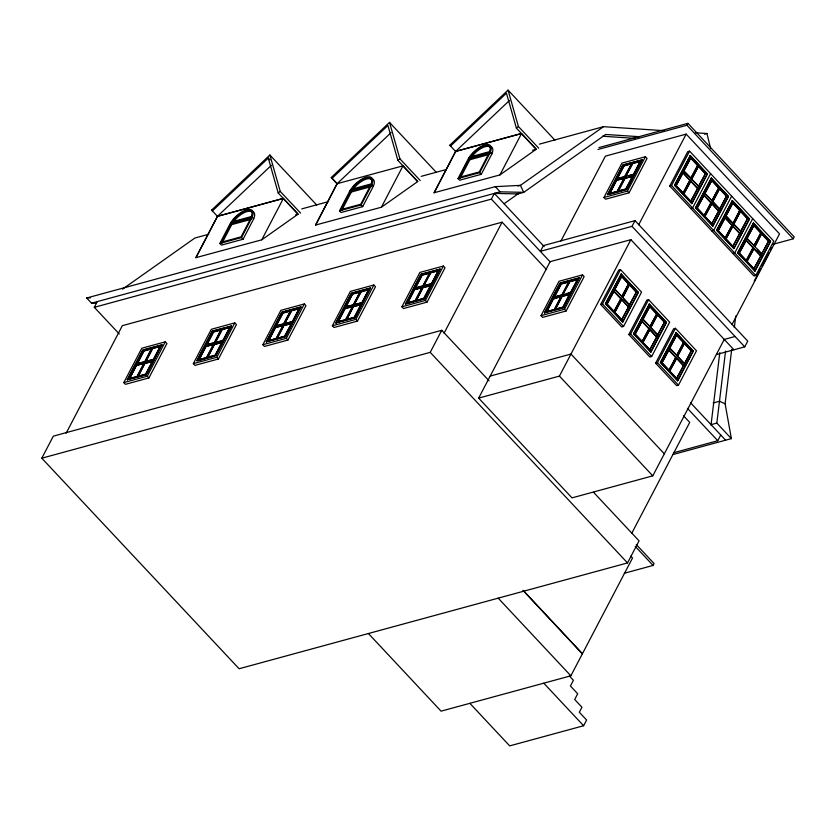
<?xml version="1.0" encoding="UTF-8"?>
<svg xmlns="http://www.w3.org/2000/svg" width="836" height="836" viewBox="0 0 836 836"><rect width="100%" height="100%" fill="white"/><g stroke="black" fill="none" stroke-linecap="round" stroke-linejoin="round"><path stroke-width="1.25" d="M711.06 424.657L719.796 352.625M672.74 454.596L731.375 438.618L716.828 423.089L725.564 351.068M731.375 438.618L725.105 403.798L731.688 349.552M734.342 327.587L735.753 315.966M195.896 257.666L217.475 216.305L283.268 198.383L298.076 214.162L261.762 239.817L195.896 257.666L217.475 216.305L271.428 165.267M315.611 225.145L337.117 183.701L391.07 132.663M434.135 192.844L455.641 151.41L509.594 100.362M219.858 243.443L230.496 223.055A15.8 6.803 -43.2 0 1 246.693 209.784A15.8 6.803 -43.2 0 1 252.127 217.161L230.496 223.055L252.138 217.172L253.705 218.844L243.067 239.232L221.425 245.115L219.858 243.443L241.499 237.56L252.138 217.172M221.258 242.241L230.903 223.766L250.737 218.374L251.542 219.231L231.708 224.623L222.062 243.109L221.258 242.241L241.092 236.86L250.737 218.374M261.762 239.817L283.341 198.456M381.404 207.213L402.983 165.852L337.117 183.701L315.538 225.062L381.404 207.213L417.707 181.569L402.91 165.779M339.5 210.839L350.138 190.451A15.8 6.803 -43.2 0 1 366.346 177.18A15.8 6.803 -43.2 0 1 371.769 184.557L373.347 186.24L362.709 206.628L341.067 212.511L339.5 210.839L361.142 204.956L371.79 184.568L373.358 186.24A15.8 6.803 -43.2 0 0 372.323 178.82M340.9 209.637L350.545 191.162L370.39 185.77L360.744 204.256L340.9 209.637L341.715 210.505L351.35 192.019L371.194 186.627M455.641 151.41L434.062 192.761L499.928 174.912L536.231 149.268L521.434 133.478L455.641 151.41L521.424 133.582M468.662 158.15L490.304 152.267L491.871 153.939L481.233 174.337L459.591 180.21L458.023 178.549L468.662 158.15A15.8 6.803 -43.2 0 1 484.859 144.889A15.8 6.803 -43.2 0 1 490.293 152.256M469.069 158.861L459.424 177.347L479.258 171.955L488.903 153.469L469.069 158.861L469.874 159.728L488.475 154.67M460.228 178.204L469.874 159.728M458.023 178.549L479.665 172.665L490.304 152.267L491.871 153.939A15.8 6.803 -43.2 0 0 490.847 146.53M499.928 174.912L521.507 133.561M119.255 333.961L94.301 307.324L97.3 301.597M593.518 492.268L639.049 540.861L627.522 562.921L239.106 668.758L41.8 458.201L53.337 436.141L441.742 330.293L489.06 380.798M66.138 433.205L122.349 325.664L502.112 222.177L546.566 269.62M123.791 382.606L141.796 348.236L165.288 341.83L166.907 343.554L148.902 377.935L125.41 384.341L123.791 382.606L147.282 376.21L165.288 341.83M127.239 379.659L146.499 374.685L127.239 379.659L142.789 349.97L161.85 344.777L147.094 373.546M127.438 379.878L142.987 350.19L162.048 344.996M143.688 363.409L135.965 365.51L136.968 363.608L153.625 359.47L159.833 347.609M143.991 363.733L137.219 376.67L129.496 378.771L143.844 350.775L151.567 348.664L144.994 361.821L136.968 363.608M129.496 378.771L136.268 365.834M137.271 363.932L144.043 350.995L151.776 348.884M129.287 378.551L137.02 376.451L143.792 363.514M144.795 361.601L151.567 348.664M135.965 365.51L152.622 361.382L145.851 374.319L138.118 376.419L144.691 363.263M145.892 361.58L152.674 348.643L160.198 346.313L152.465 348.424L145.694 361.361L153.625 359.47M138.118 376.419L144.9 363.482L152.622 361.382M152.319 361.058L153.322 359.146M137.919 376.2L145.642 374.1L160.198 346.313M146.3 374.465L161.85 344.777M193.325 363.66L211.33 329.29L234.811 322.884L236.431 324.608L218.426 358.989L194.934 365.395L193.325 363.66L216.806 357.265L234.811 322.884M196.763 360.713L212.313 331.025L231.572 326.05L212.522 331.244L196.972 360.933L215.824 355.519L231.373 325.831M213.222 344.463L205.489 346.564L206.492 344.662L223.149 340.524L229.357 328.663M213.525 344.787L206.743 357.724L199.02 359.825L213.368 331.829L221.091 329.718L214.518 342.875L206.492 344.662M199.02 359.825L205.792 346.888M206.795 344.986L213.567 332.038L221.3 329.938M198.822 359.605L206.544 357.505L213.316 344.568M214.319 342.655L221.091 329.718M205.489 346.564L222.146 342.436L215.374 355.373L207.652 357.474L214.225 344.317M215.427 342.635L222.198 329.697L229.722 327.367L222 329.478L215.124 342.311M207.652 357.474L214.424 344.536L222.146 342.436M221.843 342.112L222.846 340.2M207.443 357.254L215.165 355.154L229.722 327.367M230.976 327.19L215.824 355.519M262.849 344.714L280.854 310.344L304.346 303.938L305.955 305.662L287.95 340.043L264.458 346.449L262.849 344.714L286.34 338.319L304.346 303.938M266.287 341.767L281.836 312.079L300.897 306.885L285.546 336.793L266.287 341.767L285.348 336.574L300.897 306.885M266.496 341.987L282.045 312.298L301.096 307.105M282.746 325.507L275.023 327.618L276.016 325.706L292.673 321.578L299.246 308.421L291.524 310.532L284.742 323.469M275.326 327.942L268.544 340.879L282.892 312.883L290.625 310.773L283.749 323.605M276.016 325.706L283.101 313.092L290.823 310.992M268.346 340.66L276.068 338.559L282.85 325.622M283.843 323.71L290.625 310.773M276.841 337.692L283.049 325.831M283.791 336.72L276.967 338.308L283.749 325.371M277.176 338.528L283.947 325.591L291.68 323.48L275.023 327.618M284.648 323.365L291.722 310.741L299.455 308.641M291.377 323.166L292.37 321.254M276.967 338.308L284.7 336.208L299.246 308.421M291.106 324.567L284.7 336.208M332.373 325.768L350.378 291.398L373.87 284.992L375.489 286.717L357.474 321.097L333.992 327.503L332.373 325.768L355.864 319.373L373.87 284.992M335.821 322.821L351.371 293.133L370.421 287.939L355.081 317.847L335.821 322.821L354.872 317.628L370.421 287.939M336.02 323.041L351.569 293.352L370.63 288.159M352.269 306.561L344.547 308.672L345.55 306.76L362.197 302.632L368.77 289.475L361.047 291.586L354.276 304.523M352.573 306.885L345.801 319.822L338.068 321.933L352.426 293.938L360.149 291.827L353.576 304.983L345.55 306.76M338.068 321.933L344.85 308.996M345.843 307.084L352.625 294.147L360.347 292.046M337.869 321.714L345.592 319.613L352.374 306.676M360.149 291.827L353.273 304.659M344.547 308.672L361.204 304.534L354.422 317.481L346.7 319.582L353.273 306.425M346.7 319.582L353.471 306.645L361.204 304.534M354.171 304.409L361.246 291.795L368.979 289.695M346.501 319.362L354.224 317.262L368.77 289.475M401.897 306.822L419.902 272.442L443.393 266.047L445.013 267.771L427.008 302.151L403.516 308.547L401.897 306.822L425.388 300.427L443.393 266.047M440.154 269.213L421.093 274.407L405.544 304.095L420.895 274.187L440.154 269.213L424.604 298.901L406.735 303.771M421.793 287.615L414.071 289.726L415.074 287.814L431.731 283.686M422.096 287.939L415.325 300.876L407.602 302.987L421.95 274.992L429.871 273.1M407.602 302.987L414.374 290.05M428.774 273.403L422.149 275.201L415.377 288.138L423.1 286.037L429.307 274.177M407.393 302.768L415.126 300.667L421.898 287.73M422.901 285.818L429.673 272.881M414.071 289.726L430.728 285.588L423.956 298.525L416.224 300.636L422.797 287.48M423.8 285.578L430.571 272.64L438.304 270.53L432.296 282.61M416.224 300.636L423.006 287.699L430.728 285.588M438.503 270.749L430.78 272.849L423.695 285.463M430.425 285.264L431.428 283.362M416.025 300.417L423.747 298.316L438.304 270.53M405.345 303.876L424.395 298.682L439.955 268.993M94.301 307.324L491.369 199.125L494.358 193.398L517.965 193.921M41.8 458.201L430.216 352.353L441.742 330.293M444.083 333.177L502.112 222.177M735.063 336.48L724.248 339.426L652.78 475.851L572.002 497.869L478.652 398.114L550.109 261.678L630.887 239.671L733.935 349.782M560.914 241.04L605.389 156.133L686.168 134.115L779.528 233.871L732.043 324.525M541.028 315.653L559.033 281.272L582.525 274.877L584.145 276.601L566.139 310.982L542.648 317.377L541.028 315.653L564.519 309.247L582.525 274.877M603.937 197.495L621.942 163.114L645.434 156.719L647.043 158.443L629.038 192.813L605.546 199.219L603.937 197.495L627.418 191.089L645.434 156.719M544.476 312.706L560.026 283.017L579.087 277.824L563.736 307.732L544.476 312.706L563.537 307.512L579.087 277.824M544.675 312.925L560.225 283.226L579.285 278.043M642.184 159.875L623.133 165.068L607.584 194.757L622.924 164.859L642.184 159.875L626.634 189.563L608.775 194.433M553.348 310.01L546.525 311.598L561.081 283.812L569.013 281.931L562.231 294.868L554.508 296.968L570.863 292.516L577.634 279.579L569.713 281.471L562.931 294.408L562.032 294.648L568.804 281.711M546.734 311.818L553.505 298.88L560.935 296.446M554.508 296.968L561.28 284.031L569.013 281.931M623.834 178.287L616.111 180.388L617.104 178.486L633.761 174.358L640.334 161.202L632.612 163.302L625.83 176.239L624.931 176.49L631.713 163.553L624.826 176.386M624.137 178.611L617.355 191.548L609.632 193.649L623.98 165.653L631.713 163.553M609.632 193.649L616.414 180.712M631.912 163.762L624.189 165.873L617.104 178.486M546.525 311.598L554.258 309.498L561.029 296.561M555.02 308.63L561.238 296.77M553.505 298.88L569.556 294.094L563.088 307.355L555.156 309.247L561.928 296.31M609.434 193.44L617.156 191.329L623.938 178.392L624.837 178.152L618.055 191.089L625.986 189.197L632.758 176.26L616.111 180.388M555.355 309.466L562.137 296.529L569.859 294.418M577.634 279.579L569.912 281.68L562.827 294.293M618.264 191.308L625.035 178.361L632.758 176.26M640.533 161.411L632.81 163.522L625.736 176.135M569.556 294.094L570.56 292.192M555.156 309.247L562.879 307.146L577.436 279.36M632.455 175.936L633.458 174.034M618.055 191.089L625.788 188.978L640.334 161.202M607.375 194.548L626.436 189.354L641.985 159.666M635.005 220.641L543.41 245.606L540.411 251.322L632.006 226.357L635.005 220.641L747.75 341.119L744.751 346.835L716.536 354.527M597.98 149.477L686.92 125.243L687.923 123.341L794.2 236.912L793.197 238.814L773.164 244.279M478.652 398.114L559.43 376.095L630.887 239.671M638.694 224.769L686.168 134.115M600.676 304.461L618.692 270.091L620.49 269.6L641.546 292.098L623.541 326.468L621.733 326.96L600.676 304.461L602.484 303.97L620.49 269.6M605.473 303.813L621.252 274.062L638.328 292.318L622.778 322.006L605.473 303.813L621.252 274.062M620.887 298.619L614.105 311.556L606.957 304.22L615.077 289.277L629.727 304.941L621.618 319.875L614.69 312.476L621.806 299.445M621.994 296.675L614.732 289.371L621.733 276.371L628.662 283.77L621.88 296.707L622.695 297.574L629.466 284.637L636.395 292.036L621.618 319.875M606.957 304.22L621.733 276.371M669.751 186.01L687.756 151.629L689.554 151.138L773.77 241.134L755.765 275.504L753.967 275.995L669.751 186.01L671.548 185.519L689.554 151.138M674.537 185.352L690.317 155.6L707.392 173.857L691.842 203.545L674.537 185.352L690.317 155.6M698.792 186.48L691.529 179.176L698.53 166.176L705.459 173.574L690.682 201.424L683.754 194.025L690.755 181.025L689.951 180.158L683.179 193.095L676.021 185.759L683.137 172.728L697.799 188.393L698.792 186.48L683.796 170.91L691.058 178.225M683.796 170.91L690.797 157.91L697.726 165.319L690.954 178.256M676.021 185.759L690.797 157.91M613.885 311.619L621.002 298.588M621.66 296.77L628.662 283.77M629.466 284.637L622.81 297.543M614.69 312.476L621.691 299.476M682.949 193.158L690.066 180.127M690.724 178.308L697.726 165.319M683.754 194.025L690.87 180.994M691.759 179.113L698.53 166.176M623.332 298.556L629.393 305.035L636.395 292.036M622.559 322.069L638.328 292.318M690.682 201.424L697.799 188.393M698.457 186.574L705.459 173.574M691.623 203.608L707.392 173.857M710.61 173.637L692.605 208.018L690.797 208.509M628.808 334.515L646.813 300.134L648.611 299.643L669.667 322.142L651.662 356.523L649.854 357.014L628.808 334.515L630.605 334.024L648.611 299.643M695.594 207.85L711.373 178.099L728.449 196.356L712.899 226.044L695.594 207.85L711.373 178.099M718.646 208.154L712.585 201.675L719.587 188.675L726.515 196.073L711.739 223.923L704.811 216.514L711.812 203.524L711.008 202.657L704.225 215.594L697.078 208.258L704.194 195.227L718.845 210.891L719.848 208.979L704.852 193.409L712.115 200.724M704.852 193.409L711.854 180.409L718.782 187.807L712 200.755M697.078 208.258L711.854 180.409M633.594 333.867L649.373 304.116L666.449 322.362L650.899 352.05L633.594 333.867L649.373 304.116M649.008 328.663L642.236 341.6L635.078 334.264L643.197 319.331L657.848 334.996L649.739 349.929L642.811 342.53L649.927 329.499M650.115 326.73L642.853 319.425L649.854 306.425L656.782 313.824L650.011 326.761L650.816 327.628L657.587 314.691L664.515 322.09L649.739 349.929M635.078 334.264L649.854 306.425M704.006 215.657L711.122 202.625M711.781 200.807L718.782 187.807M704.811 216.514L711.927 203.493M712.815 201.612L719.587 188.675M642.006 341.663L649.123 328.642M649.781 326.824L656.782 313.824M657.848 334.996L650.586 327.681L657.587 314.691M642.811 342.53L649.812 329.53M711.739 223.923L718.845 210.891M726.515 196.073L719.848 208.979M712.669 226.107L728.449 196.356M657.514 335.09L664.515 322.09M731.667 196.136L713.662 230.506L711.854 230.997M650.68 352.113L666.449 322.362M716.651 230.349L732.42 200.598L749.505 218.854L733.956 248.543L716.651 230.349L732.42 200.598M740.905 231.478L733.642 224.173L740.644 211.174L747.562 218.572L732.785 246.411L725.867 239.012L732.869 226.013L732.064 225.156L725.282 238.093L718.134 230.757L725.251 217.726L739.902 233.39L740.905 231.478L725.909 215.907L731.97 222.386M725.909 215.907L732.911 202.908L739.839 210.306L733.057 223.243M718.134 230.757L732.911 202.908M655.612 363.169L673.617 328.788L675.425 328.297L696.482 350.796L678.466 385.166L676.669 385.657L655.612 363.169L657.42 362.678L675.425 328.297M725.052 238.155L732.169 225.124M739.839 210.306L733.172 223.212M660.409 362.51L676.178 332.759L693.263 351.015L677.714 380.704L660.409 362.51L676.178 332.759M725.867 239.012L732.984 225.992M733.862 224.111L740.644 211.174M675.822 357.317L669.04 370.254L661.893 362.918L669.009 349.887L683.66 365.551L684.663 363.639L669.667 348.069L676.93 355.384M669.667 348.069L676.669 335.069L683.597 342.467L676.815 355.404L677.63 356.272L684.402 343.335L691.33 350.733L676.554 378.583L669.626 371.174L676.742 358.153M661.893 362.918L676.669 335.069M732.785 246.411L739.902 233.39M740.56 231.572L747.562 218.572M668.821 370.317L675.927 357.285M676.596 355.467L683.597 342.467M683.461 362.803L677.4 356.335L684.402 343.335M733.726 248.605L749.505 218.854M669.626 371.174L676.627 358.184M752.713 218.635L734.708 253.005L732.911 253.496M737.697 252.848L753.476 223.097L770.562 241.353L755.002 271.042L737.697 252.848L753.476 223.097M755.033 246.578L761.471 233.735L768.618 241.071L753.842 268.91L746.924 261.511L753.926 248.511L753.111 247.655L746.339 260.592L739.191 253.256L746.297 240.225L760.959 255.879L761.962 253.977L746.966 238.406L754.229 245.711M746.966 238.406L753.967 225.406L760.885 232.805L754.114 245.742M739.191 253.256L753.967 225.406M676.554 378.583L683.66 365.551M691.33 350.733L684.663 363.639M677.484 380.767L693.263 351.015M746.109 260.654L753.226 247.623M753.884 245.805L760.885 232.805M746.924 261.511L754.03 248.48M754.918 246.61L761.7 233.672M753.842 268.91L760.959 255.879M757.291 249.441L761.617 254.071L768.618 241.071M754.783 271.104L770.562 241.353M754.218 281.105L760.823 268.492M762.024 266.203L769.224 252.451M770.426 250.163L771.628 247.874M631.692 533.389L689.721 422.389L683.493 415.743M368.404 633.51L441.074 711.164L570.863 675.802L632.528 557.988L630.752 556.086M673.785 452.715L717.769 440.729L720.757 435.013M624.273 573.266L653.073 565.439L654.065 563.537L636.269 544.508M469.874 703.348L509.688 745.89L583.612 725.742L586.611 720.026L579.338 712.251L581.96 707.256L574.687 699.481L577.686 693.765L570.413 686.001L573.412 680.274L569.368 675.958M217.82 216.723L211.633 210.118L269.871 155.015L316.74 205.05M269.955 159.875L268.272 158.077L212.417 210.912L211.633 210.118M337.462 184.119L331.275 177.514L389.524 122.411L436.382 172.446M331.275 177.514L332.07 178.308L387.914 125.473L397.863 160.387L417.707 181.569M455.986 151.818L449.799 145.213L508.037 90.11L554.905 140.145M295.589 214.842L298.076 214.162L278.21 192.991L280.248 191.413L269.871 155.015M397.863 160.387L399.89 158.809L389.524 122.411M532.522 150.271L536.242 149.257L516.387 128.086L518.414 126.518L508.037 90.11M122.474 289.183L194.892 238.02L208.718 234.258M664.286 130.698L603.498 126.675L520.42 185.362L517.902 186.052M504.056 203.744L520.096 192.416M217.475 216.305L283.258 198.487M350.138 190.451L371.79 184.568M301.754 208.895L328.161 201.706M421.198 176.354L446.34 169.499M539.377 144.147L603.498 126.675M598.984 147.575L687.923 123.341M96.495 303.28L91.532 303.175L86.683 297.992L495.278 186.647L520.42 185.362L523.733 192.353L605.661 134.471L639.435 136.707M704.445 134.209L706.963 133.52L710.631 148.641M91.532 303.175L500.127 191.82L523.733 192.353L516.188 194.401M618.515 178.507L624.032 177.002M628.244 175.853L633.761 174.358M216.524 342.332L222.042 340.827M276.319 326.03L282.944 324.232M284.951 323.689L292.673 321.578M354.474 304.732L362.197 302.632M425.106 285.494L430.624 283.989M269.652 340.576L276.068 338.559M198.153 360.609L214.831 356.063M566.442 293.718L570.863 292.516M490.199 376.075L570.978 354.056L664.327 453.812M713.192 402.962L719.482 401.249L725.105 403.798M710.548 424.803L716.828 423.089M582.358 653.762L523.022 590.31L582.399 653.804M86.683 297.992L90.455 297.804M695.322 132.757L706.963 133.52M602.484 136.216L634.963 138.368M449.799 145.213L450.583 146.018L506.438 93.183L516.387 128.086M686.92 125.243L793.197 238.814M690.087 155.663L707.172 173.919M711.143 178.162L728.219 196.418M732.2 200.661L749.275 218.917M753.246 223.16L770.332 241.416M690.578 157.973L697.496 165.371M698.311 166.239L705.229 173.637M711.635 180.471L718.552 187.87M719.368 188.737L726.285 196.136M732.681 202.97L739.609 210.369M740.414 211.236L747.342 218.635M753.738 225.469L760.666 232.868M761.471 233.735L768.399 241.134M682.803 172.822L689.721 180.221M690.536 181.088L697.454 188.487M703.86 195.321L710.778 202.72M711.582 203.576L718.511 210.975M724.906 217.82L731.834 225.218M732.639 226.075L739.567 233.474M745.963 240.319L752.891 247.717M753.696 248.574L760.624 255.973M676.251 185.696L683.179 193.095M683.984 193.962L690.902 201.361M697.308 208.195L704.225 215.594M705.041 216.461L711.958 223.86M718.354 230.694L725.282 238.093M726.087 238.96L733.015 246.359M739.411 253.193L746.339 260.592M747.144 261.449L754.072 268.847M674.767 185.289L691.842 203.545M695.813 207.788L712.899 226.044M716.87 230.287L733.956 248.543M737.927 252.785L755.002 271.042M671.548 185.519L755.765 275.504M627.418 191.089L629.038 192.813M632.006 226.357L744.751 346.835M518.414 126.518L538.75 148.223M621.023 274.124L638.108 292.381M649.144 304.179L666.229 322.424M675.958 332.822L693.034 351.078M621.514 276.434L628.432 283.832M629.247 284.7L636.165 292.098M649.635 306.488L656.563 313.887M657.368 314.744L664.286 322.142M676.439 335.131L683.367 342.53M684.172 343.397L691.1 350.796M614.073 291.189L628.735 306.843M642.194 321.233L656.856 336.898M613.739 291.283L620.657 298.682M621.472 299.539L628.39 306.937M641.86 321.327L648.788 328.726M649.593 329.593L656.511 336.992M668.664 349.981L675.592 357.38M676.397 358.236L683.325 365.635M607.187 304.158L614.105 311.556M614.92 312.413L621.838 319.812M635.308 334.201L642.236 341.6M643.041 342.467L649.969 349.866M662.122 362.855L669.04 370.254M669.845 371.121L676.773 378.52M605.703 303.75L622.778 322.006M633.824 333.804L650.899 352.05M660.628 362.448L677.714 380.704M495.278 186.647L500.127 191.82M479.665 172.665L481.233 174.337M602.484 303.97L623.541 326.468M630.605 334.024L651.662 356.523M657.42 362.678L678.466 385.166M494.358 193.398L544.215 246.599M690.536 402.753L725.606 440.185M491.369 199.125L550.192 261.898M687.464 408.386L717.769 440.729M564.519 309.247L566.139 310.982M399.89 158.809L420.226 180.524M559.43 376.095L652.78 475.851M350.545 191.162L351.35 192.019M361.142 204.956L362.709 206.628M332.07 178.308L337.117 183.701M425.388 300.427L427.008 302.151M635.276 546.41L653.073 565.439M280.248 191.413L300.584 213.128M430.216 352.353L627.522 562.921M355.864 319.373L357.474 321.097M230.903 223.766L231.708 224.623M241.499 237.56L243.067 239.232M286.34 338.319L287.95 340.043M498.183 598.137L570.863 675.802M543.797 683.2L583.612 725.742M216.806 357.265L218.426 358.989M147.282 376.21L148.902 377.935M268.272 158.077L278.21 192.991M472.173 156.207A14.473 6.228 -43.2 0 1 490.429 147.606M353.659 188.508A14.473 6.228 -43.2 0 1 365.395 179.416A14.473 6.228 -43.2 0 1 372.49 181.412M252.681 211.424A15.79 6.803 -43.2 0 1 253.705 218.844M234.007 221.112A14.473 6.228 -43.2 0 1 252.263 212.501M251.939 215.145L251.49 216.514L232.126 221.791L233.202 220.255A14.473 6.228 -43.2 0 1 246.192 210.745A14.473 6.228 -43.2 0 1 251.939 215.145M371.581 182.541L371.142 183.91L351.768 189.187L352.844 187.651A14.473 6.228 -43.2 0 1 365.844 178.141A14.473 6.228 -43.2 0 1 371.581 182.541M490.105 150.24L489.656 151.609L470.292 156.886L471.368 155.35A14.473 6.228 -43.2 0 1 484.357 145.851A14.473 6.228 -43.2 0 1 490.105 150.24"/></g></svg>
